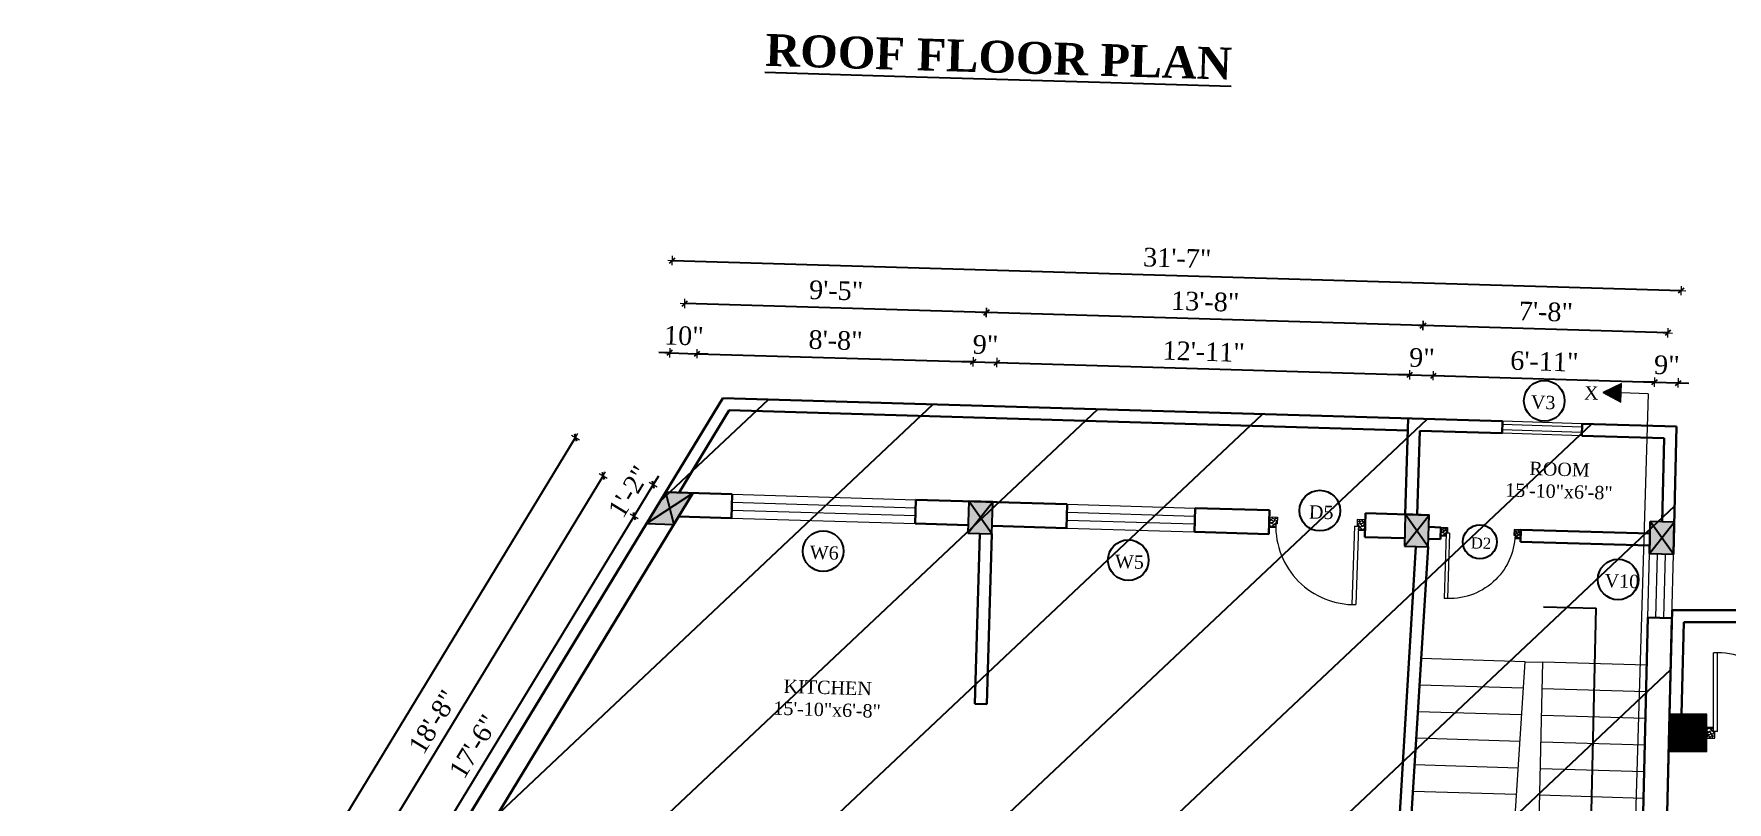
# Model space of a CAD drawing. Header units: inches. Extents: x 4069 to 291496, y -47643 to 12535.
# Drawn here: x 131821 to 132457, y -20518 to -20229 of the extents above; entities that cross this region are included whole.
import ezdxf

# ---------------------------------------------------------------- set-up
doc = ezdxf.new("R2010")
doc.units = ezdxf.units.IN
doc.header["$LTSCALE"] = 5
doc.header["$MEASUREMENT"] = 0
for name, color, linetype, lineweight in [('A-WALL', 7, 'Continuous', 9), ('Dimension', 7, 'Continuous', 18), ('DOOR', 62, 'Continuous', 0), ('Dw', 2, 'Continuous', 18), ('tefriş', 30, 'Continuous', 9)]:
    doc.layers.add(name, color=color, linetype=linetype, lineweight=lineweight)
doc.layers.add('dim line', color=7, linetype='Continuous', lineweight=15, true_color=0xfab2b2)
doc.layers.add('TEXT', color=6, linetype='Continuous')
doc.layers.add('WALL', color=7, linetype='Continuous')
doc.styles.add('ordinary', font='times.ttf')
doc.dimstyles.new('Copy of 96', dxfattribs={"dimtxt": 7, "dimasz": 4, "dimexe": 0.5, "dimexo": 0.5, "dimgap": 3, "dimtad": 1, "dimdec": 1, "dimzin": 11, "dimdsep": 46, "dimlunit": 4, "dimtxsty": 'ordinary', "dimblk": 'OBLIQUE', "dimcen": 0.09, "dimse1": 1, "dimse2": 1, "dimclrt": 6, "dimazin": 0, "dimtfac": 1, "dimtdec": 1, "dimtix": 1, "dimtmove": 2, "dimatfit": 3, "dimldrblk": 'leader', "dimfxl": 0.5, "dimfxlon": 1, "dimtolj": 1, "dimtzin": 0, "dimarcsym": 0})

# ---------------------------------------------------------------- blocks, each defined once
blk = doc.blocks.new('C1a')
at = {"color": 1, "ltscale": 5}
for p, q in [((18657.75, 4625.76), (18648.75, 4625.76)), ((18648.75, 4625.76), (18648.82, 4613.76)), ((18657.82, 4613.76), (18657.75, 4625.76)), ((18648.82, 4613.76), (18657.82, 4613.76))]:
    blk.add_line(p, q, dxfattribs=at)
blk = doc.blocks.new('c2a')
at = {"color": 1, "ltscale": 5}
for p, q in [((18091.63, 4625.76), (18084.82, 4613.76)), ((18101.98, 4625.76), (18091.63, 4625.76)), ((18095.17, 4613.76), (18101.98, 4625.76)), ((18084.82, 4613.76), (18095.17, 4613.76))]:
    blk.add_line(p, q, dxfattribs=at)
blk = doc.blocks.new('A$C27B36B59')
at = {"layer": 'DOOR'}
for p, q in [((0, 4), (0, 0)), ((2.5, 4), (0, 4)), ((0, 0), (3, 0)), ((2.5, 2.5), (2.5, 4)), ((3, 2.5), (2.5, 2.5)), ((3, 0), (3, 2.5))]:
    blk.add_line(p, q, dxfattribs=at)
for centre, radius, start, end in [((-1.4, -0.54), 4.75, 22.14107, 72.83803), ((1.34, 2.09), 1.64, 45.13802, 144.89476), ((2.21, 0.3), 2.49, 83.31492, 152.65798), ((0.13, 0.37), 2.05, 349.48753, 93.68048), ((1.96, -0.47), 2.01, 58.74475, 166.49498), ((-0.06, 0.32), 1.13, 343.54197, 86.94698), ((2.08, -0.4), 1.17, 38.28162, 160.15192)]:
    blk.add_arc(centre, radius, start, end, dxfattribs=at)
blk = doc.blocks.new('D2')
at = {"layer": 'DOOR'}
for p, q in [((74473.95, 24047.59), (74473.95, 24018.09)), ((74473.95, 24047.59), (74475.45, 24047.59)), ((74475.45, 24047.59), (74475.45, 24018.13))]:
    blk.add_line(p, q, dxfattribs=at)
blk.add_arc((74473.95, 24047.59), 29.5, 180, 272.9146, dxfattribs=at)
at = {"layer": 'DOOR', "xscale": -1, "rotation": 180}
blk.add_blockref('A$C27B36B59', (74441.95, 24050.09), dxfattribs=at)
at = {"layer": 'DOOR', "rotation": 180}
blk.add_blockref('A$C27B36B59', (74477.95, 24050.09), dxfattribs=at)
blk = doc.blocks.new('x-x')
at = {"ltscale": 5}
for points in [[(11364.03, -701.52), (11364.03, -694.51), (11357.15, -698.09)], [(11364.03, -1135.52), (11364.03, -1128.51), (11357.15, -1132.09)]]:
    blk.add_hatch(color=256, dxfattribs=at).paths.add_polyline_path(points)
for p, q in [((11364.03, -694.51), (11357.15, -698.09)), ((11357.15, -698.09), (11364.03, -701.52)), ((11364.03, -701.52), (11364.03, -694.51)), ((11374.13, -698.09), (11364.03, -698.09)), ((11374.13, -698.09), (11374.13, -1132.09)), ((11364.03, -1128.51), (11357.15, -1132.09)), ((11364.03, -1135.52), (11364.03, -1128.51)), ((11357.15, -1132.09), (11364.03, -1135.52)), ((11374.13, -1132.09), (11364.03, -1132.09))]:
    blk.add_line(p, q, dxfattribs=at)
at = {"layer": 'A-WALL', "color": 1, "ltscale": 5}
blk.add_line((11374.13, -1120.09), (11374.13, -1132.09), dxfattribs=at)
at = {"layer": 'TEXT', "style": 'ordinary'}
for p in [(11350.08, -700.97), (11350.08, -1134.1)]:
    blk.add_text('X', height=5, dxfattribs=at).set_placement(p)
blk = doc.blocks.new('oblique')
at = {"color": 0, "lineweight": -2}
blk.add_line((0.25, 0.25), (-0.25, -0.25), dxfattribs=at)
at = {"layer": 'dim line', "lineweight": 9}
for p, q in [((-0.4375, 0), (0.4375, 0)), ((0, 0.4375), (0, -0.4375))]:
    blk.add_line(p, q, dxfattribs=at)
blk = doc.blocks.new('*D3479')
at = {"layer": 'A-WALL', "color": 0, "lineweight": -2, "ltscale": 50, "transparency": 16777216}
blk.add_line((131937.38, -20590.09), (132046.7, -20410.27), dxfattribs=at)
at = {"layer": 'Defpoints', "color": 0, "ltscale": 50, "transparency": 16777216}
for p in [(132046.7, -20410.27), (132051.27, -20413.05), (131941.94, -20592.86)]:
    blk.add_point(p, dxfattribs=at)
at = {"layer": 'A-WALL', "color": 0, "lineweight": -2, "ltscale": 50, "transparency": 16777216, "xscale": 4, "yscale": 4, "zscale": 4}
for p, rotation in [((132046.7, -20410.27), 58.70147092310951), ((131937.38, -20590.09), 238.7014709231095)]:
    blk.add_blockref('oblique', p, dxfattribs=dict(at, rotation=rotation))
at = {"layer": 'A-WALL', "color": 6, "ltscale": 50, "transparency": 16777216, "insert": (131986.43, -20496.77), "char_height": 7, "attachment_point": 5, "rotation": 58.70147, "style": 'ordinary'}
blk.add_mtext('\\A1;17\'-6"', dxfattribs=at)
blk = doc.blocks.new('_OBLIQUE')
at = {"color": 0, "linetype": 'ByBlock'}
blk.add_line((-0.5, -0.5), (0.5, 0.5), dxfattribs=at)
blk = doc.blocks.new('leader')
at = {"layer": 'Dimension'}
for p, q in [((0, -4.33), (0, 4.33)), ((-4.42, 0), (4.42, 0))]:
    blk.add_line(p, q, dxfattribs=at)
blk = doc.blocks.new('*D3480')
at = {"layer": 'A-WALL', "color": 0, "lineweight": -2, "ltscale": 50, "transparency": 16777216}
for p, q in [((132046.7, -20410.27), (132053.87, -20398.48)), ((132053.87, -20398.48), (132055.95, -20395.06)), ((132046.7, -20410.27), (132044.63, -20413.69))]:
    blk.add_line(p, q, dxfattribs=at)
at = {"layer": 'Defpoints', "color": 0, "ltscale": 50, "transparency": 16777216}
for p in [(132053.87, -20398.48), (132058.44, -20401.25), (132051.27, -20413.05)]:
    blk.add_point(p, dxfattribs=at)
at = {"layer": 'A-WALL', "color": 0, "lineweight": -2, "ltscale": 50, "transparency": 16777216, "xscale": 4, "yscale": 4, "zscale": 4}
for p, rotation in [((132053.87, -20398.48), 238.7014709231095), ((132046.7, -20410.27), 58.70147092310954)]:
    blk.add_blockref('oblique', p, dxfattribs=dict(at, rotation=rotation))
at = {"layer": 'A-WALL', "color": 6, "ltscale": 50, "transparency": 16777216, "insert": (132044.73, -20401), "char_height": 7, "attachment_point": 5, "rotation": 58.70147, "style": 'ordinary'}
blk.add_mtext('\\A1;1\'-2"', dxfattribs=at)
blk = doc.blocks.new('*D3481')
at = {"layer": 'A-WALL', "color": 0, "lineweight": -2, "ltscale": 50, "transparency": 16777216}
blk.add_line((132035.07, -20395.12), (131918.58, -20586.73), dxfattribs=at)
at = {"layer": 'Defpoints', "color": 0, "ltscale": 50, "transparency": 16777216}
for p in [(132054.85, -20407.15), (131918.58, -20586.73), (131938.36, -20598.76)]:
    blk.add_point(p, dxfattribs=at)
at = {"layer": 'A-WALL', "color": 0, "lineweight": -2, "ltscale": 50, "transparency": 16777216, "xscale": 4, "yscale": 4, "zscale": 4}
for p, rotation in [((132035.07, -20395.12), 58.70147092277564), ((131918.58, -20586.73), 238.7014709227756)]:
    blk.add_blockref('oblique', p, dxfattribs=dict(at, rotation=rotation))
at = {"layer": 'A-WALL', "color": 6, "ltscale": 50, "transparency": 16777216, "insert": (131971.22, -20487.52), "char_height": 7, "attachment_point": 5, "rotation": 58.70147, "style": 'ordinary'}
blk.add_mtext('\\A1;18\'-8"', dxfattribs=at)
blk = doc.blocks.new('*D3483')
at = {"layer": 'A-WALL', "color": 0, "lineweight": -2, "ltscale": 50, "transparency": 16777216}
blk.add_line((131822.74, -20712.84), (132024.66, -20380.72), dxfattribs=at)
at = {"layer": 'Defpoints', "color": 0, "ltscale": 50, "transparency": 16777216}
for p in [(132024.66, -20380.72), (132058.44, -20401.25), (131856.52, -20733.38)]:
    blk.add_point(p, dxfattribs=at)
at = {"layer": 'A-WALL', "color": 0, "lineweight": -2, "ltscale": 50, "transparency": 16777216, "xscale": 4, "yscale": 4, "zscale": 4}
for p, rotation in [((132024.66, -20380.72), 58.70147092277679), ((131822.74, -20712.84), 238.7014709227768)]:
    blk.add_blockref('oblique', p, dxfattribs=dict(at, rotation=rotation))
at = {"layer": 'A-WALL', "color": 6, "ltscale": 50, "transparency": 16777216, "insert": (131918.1, -20543.37), "char_height": 7, "attachment_point": 5, "rotation": 58.70147, "style": 'ordinary'}
blk.add_mtext('\\A1;32\'-5"', dxfattribs=at)
blk = doc.blocks.new('*D3484')
at = {"layer": 'A-WALL', "color": 0, "lineweight": -2, "ltscale": 50, "transparency": 16777216}
for p, q in [((132060, -20348.9), (132056, -20348.79)), ((132060, -20348.9), (132070.35, -20349.21)), ((132070.35, -20349.21), (132074.34, -20349.33))]:
    blk.add_line(p, q, dxfattribs=at)
at = {"layer": 'Defpoints', "color": 0, "ltscale": 50, "transparency": 16777216}
for p in [(132070.35, -20349.21), (132058.44, -20401.25), (132068.78, -20401.56)]:
    blk.add_point(p, dxfattribs=at)
at = {"layer": 'A-WALL', "color": 0, "lineweight": -2, "ltscale": 50, "transparency": 16777216, "xscale": 4, "yscale": 4, "zscale": 4}
for p, rotation in [((132060, -20348.9), 358.2899854285528), ((132070.35, -20349.21), 178.2899854285528)]:
    blk.add_blockref('oblique', p, dxfattribs=dict(at, rotation=rotation))
at = {"layer": 'A-WALL', "color": 6, "ltscale": 50, "transparency": 16777216, "insert": (132065.37, -20342.5), "char_height": 7, "attachment_point": 5, "rotation": 358.28999, "style": 'ordinary'}
blk.add_mtext('\\A1;10"', dxfattribs=at)
blk = doc.blocks.new('*D3485')
at = {"layer": 'A-WALL', "color": 0, "lineweight": -2, "ltscale": 50, "transparency": 16777216}
blk.add_line((132070.35, -20349.21), (132173.95, -20352.31), dxfattribs=at)
at = {"layer": 'Defpoints', "color": 0, "ltscale": 50, "transparency": 16777216}
for p in [(132173.95, -20352.31), (132068.78, -20401.56), (132172.39, -20404.66)]:
    blk.add_point(p, dxfattribs=at)
at = {"layer": 'A-WALL', "color": 0, "lineweight": -2, "ltscale": 50, "transparency": 16777216, "xscale": 4, "yscale": 4, "zscale": 4}
for p, rotation in [((132070.35, -20349.21), 178.2899854285072), ((132173.95, -20352.31), 358.2899854285071)]:
    blk.add_blockref('oblique', p, dxfattribs=dict(at, rotation=rotation))
at = {"layer": 'A-WALL', "color": 6, "ltscale": 50, "transparency": 16777216, "insert": (132122.34, -20344.2), "char_height": 7, "attachment_point": 5, "rotation": 358.28999, "style": 'ordinary'}
blk.add_mtext('\\A1;8\'-8"', dxfattribs=at)
blk = doc.blocks.new('*D3486')
at = {"layer": 'A-WALL', "color": 0, "lineweight": -2, "ltscale": 50, "transparency": 16777216}
for p, q in [((132173.95, -20352.31), (132169.95, -20352.19)), ((132173.95, -20352.31), (132182.95, -20352.58)), ((132182.95, -20352.58), (132186.94, -20352.69))]:
    blk.add_line(p, q, dxfattribs=at)
at = {"layer": 'Defpoints', "color": 0, "ltscale": 50, "transparency": 16777216}
for p in [(132182.95, -20352.58), (132172.39, -20404.66), (132181.38, -20404.92)]:
    blk.add_point(p, dxfattribs=at)
at = {"layer": 'A-WALL', "color": 0, "lineweight": -2, "ltscale": 50, "transparency": 16777216, "xscale": 4, "yscale": 4, "zscale": 4}
for p, rotation in [((132173.95, -20352.31), 358.2899854285071), ((132182.95, -20352.58), 178.2899854285072)]:
    blk.add_blockref('oblique', p, dxfattribs=dict(at, rotation=rotation))
at = {"layer": 'A-WALL', "color": 6, "ltscale": 50, "transparency": 16777216, "insert": (132178.64, -20345.87), "char_height": 7, "attachment_point": 5, "rotation": 358.28999, "style": 'ordinary'}
blk.add_mtext('\\A1;9"', dxfattribs=at)
blk = doc.blocks.new('*D3487')
at = {"layer": 'A-WALL', "color": 0, "lineweight": -2, "ltscale": 50, "transparency": 16777216}
blk.add_line((132182.95, -20352.58), (132337.88, -20357.2), dxfattribs=at)
at = {"layer": 'Defpoints', "color": 0, "ltscale": 50, "transparency": 16777216}
for p in [(132337.88, -20357.2), (132181.38, -20404.92), (132336.31, -20409.55)]:
    blk.add_point(p, dxfattribs=at)
at = {"layer": 'A-WALL', "color": 0, "lineweight": -2, "ltscale": 50, "transparency": 16777216, "xscale": 4, "yscale": 4, "zscale": 4}
for p, rotation in [((132182.95, -20352.58), 178.2899854285072), ((132337.88, -20357.2), 358.2899854285071)]:
    blk.add_blockref('oblique', p, dxfattribs=dict(at, rotation=rotation))
at = {"layer": 'A-WALL', "color": 6, "ltscale": 50, "transparency": 16777216, "insert": (132260.6, -20348.39), "char_height": 7, "attachment_point": 5, "rotation": 358.28999, "style": 'ordinary'}
blk.add_mtext('\\A1;12\'-11"', dxfattribs=at)
blk = doc.blocks.new('*D3488')
at = {"layer": 'A-WALL', "color": 0, "lineweight": -2, "ltscale": 50, "transparency": 16777216}
for p, q in [((132337.88, -20357.2), (132333.88, -20357.08)), ((132337.88, -20357.2), (132346.87, -20357.47)), ((132346.87, -20357.47), (132350.87, -20357.59))]:
    blk.add_line(p, q, dxfattribs=at)
at = {"layer": 'Defpoints', "color": 0, "ltscale": 50, "transparency": 16777216}
for p in [(132346.87, -20357.47), (132336.31, -20409.55), (132345.31, -20409.82)]:
    blk.add_point(p, dxfattribs=at)
at = {"layer": 'A-WALL', "color": 0, "lineweight": -2, "ltscale": 50, "transparency": 16777216, "xscale": 4, "yscale": 4, "zscale": 4}
for p, rotation in [((132337.88, -20357.2), 358.2899854285071), ((132346.87, -20357.47), 178.2899854285072)]:
    blk.add_blockref('oblique', p, dxfattribs=dict(at, rotation=rotation))
at = {"layer": 'A-WALL', "color": 6, "ltscale": 50, "transparency": 16777216, "insert": (132342.57, -20350.77), "char_height": 7, "attachment_point": 5, "rotation": 358.28999, "style": 'ordinary'}
blk.add_mtext('\\A1;9"', dxfattribs=at)
blk = doc.blocks.new('*D3489')
at = {"layer": 'A-WALL', "color": 0, "lineweight": -2, "ltscale": 50, "transparency": 16777216}
blk.add_line((132346.87, -20357.47), (132429.84, -20359.95), dxfattribs=at)
at = {"layer": 'Defpoints', "color": 0, "ltscale": 50, "transparency": 16777216}
for p in [(132429.84, -20359.95), (132345.31, -20409.82), (132428.27, -20412.29)]:
    blk.add_point(p, dxfattribs=at)
at = {"layer": 'A-WALL', "color": 0, "lineweight": -2, "ltscale": 50, "transparency": 16777216, "xscale": 4, "yscale": 4, "zscale": 4}
for p, rotation in [((132346.87, -20357.47), 178.2899854285072), ((132429.84, -20359.95), 358.2899854285071)]:
    blk.add_blockref('oblique', p, dxfattribs=dict(at, rotation=rotation))
at = {"layer": 'A-WALL', "color": 6, "ltscale": 50, "transparency": 16777216, "insert": (132388.55, -20352.15), "char_height": 7, "attachment_point": 5, "rotation": 358.28999, "style": 'ordinary'}
blk.add_mtext('\\A1;6\'-11"', dxfattribs=at)
blk = doc.blocks.new('*D3490')
at = {"layer": 'A-WALL', "color": 0, "lineweight": -2, "ltscale": 50, "transparency": 16777216}
for p, q in [((132429.84, -20359.95), (132425.84, -20359.83)), ((132429.84, -20359.95), (132438.83, -20360.21)), ((132438.83, -20360.21), (132442.83, -20360.33))]:
    blk.add_line(p, q, dxfattribs=at)
at = {"layer": 'Defpoints', "color": 0, "ltscale": 50, "transparency": 16777216}
for p in [(132438.83, -20360.21), (132428.27, -20412.29), (132437.27, -20412.56)]:
    blk.add_point(p, dxfattribs=at)
at = {"layer": 'A-WALL', "color": 0, "lineweight": -2, "ltscale": 50, "transparency": 16777216, "xscale": 4, "yscale": 4, "zscale": 4}
for p, rotation in [((132429.84, -20359.95), 358.2899854285071), ((132438.83, -20360.21), 178.2899854285072)]:
    blk.add_blockref('oblique', p, dxfattribs=dict(at, rotation=rotation))
at = {"layer": 'A-WALL', "color": 6, "ltscale": 50, "transparency": 16777216, "insert": (132434.53, -20353.51), "char_height": 7, "attachment_point": 5, "rotation": 358.28999, "style": 'ordinary'}
blk.add_mtext('\\A1;9"', dxfattribs=at)
blk = doc.blocks.new('*D3491')
at = {"layer": 'A-WALL', "color": 0, "lineweight": -2, "ltscale": 50, "transparency": 16777216}
blk.add_line((132434.89, -20341.41), (132342.93, -20338.67), dxfattribs=at)
at = {"layer": 'Defpoints', "color": 0, "ltscale": 50, "transparency": 16777216}
for p in [(132342.93, -20338.67), (132340.81, -20409.68), (132432.77, -20412.43)]:
    blk.add_point(p, dxfattribs=at)
at = {"layer": 'A-WALL', "color": 0, "lineweight": -2, "ltscale": 50, "transparency": 16777216, "xscale": 4, "yscale": 4, "zscale": 4}
for p, rotation in [((132342.93, -20338.67), 178.2899854285041), ((132434.89, -20341.41), 358.289985428504)]:
    blk.add_blockref('oblique', p, dxfattribs=dict(at, rotation=rotation))
at = {"layer": 'A-WALL', "color": 6, "ltscale": 50, "transparency": 16777216, "insert": (132389.11, -20333.47), "char_height": 7, "attachment_point": 5, "rotation": 358.28999, "style": 'ordinary'}
blk.add_mtext('\\A1;7\'-8"', dxfattribs=at)
blk = doc.blocks.new('*D3492')
at = {"layer": 'A-WALL', "color": 0, "lineweight": -2, "ltscale": 50, "transparency": 16777216}
blk.add_line((132342.93, -20338.67), (132179, -20333.77), dxfattribs=at)
at = {"layer": 'Defpoints', "color": 0, "ltscale": 50, "transparency": 16777216}
for p in [(132179, -20333.77), (132176.88, -20404.79), (132340.81, -20409.68)]:
    blk.add_point(p, dxfattribs=at)
at = {"layer": 'A-WALL', "color": 0, "lineweight": -2, "ltscale": 50, "transparency": 16777216, "xscale": 4, "yscale": 4, "zscale": 4}
for p, rotation in [((132179, -20333.77), 178.2899854285072), ((132342.93, -20338.67), 358.2899854285071)]:
    blk.add_blockref('oblique', p, dxfattribs=dict(at, rotation=rotation))
at = {"layer": 'A-WALL', "color": 6, "ltscale": 50, "transparency": 16777216, "insert": (132261.16, -20329.66), "char_height": 7, "attachment_point": 5, "rotation": 358.28999, "style": 'ordinary'}
blk.add_mtext('\\A1;13\'-8"', dxfattribs=at)
blk = doc.blocks.new('*D3493')
at = {"layer": 'A-WALL', "color": 0, "lineweight": -2, "ltscale": 50, "transparency": 16777216}
blk.add_line((132179, -20333.77), (132065.73, -20330.39), dxfattribs=at)
at = {"layer": 'Defpoints', "color": 0, "ltscale": 50, "transparency": 16777216}
for p in [(132065.73, -20330.39), (132063.61, -20401.41), (132176.88, -20404.79)]:
    blk.add_point(p, dxfattribs=at)
at = {"layer": 'A-WALL', "color": 0, "lineweight": -2, "ltscale": 50, "transparency": 16777216, "xscale": 4, "yscale": 4, "zscale": 4}
for p, rotation in [((132065.73, -20330.39), 178.2899854285072), ((132179, -20333.77), 358.2899854285071)]:
    blk.add_blockref('oblique', p, dxfattribs=dict(at, rotation=rotation))
at = {"layer": 'A-WALL', "color": 6, "ltscale": 50, "transparency": 16777216, "insert": (132122.56, -20325.51), "char_height": 7, "attachment_point": 5, "rotation": 358.28999, "style": 'ordinary'}
blk.add_mtext('\\A1;9\'-5"', dxfattribs=at)
blk = doc.blocks.new('*D3494')
at = {"layer": 'A-WALL', "color": 0, "lineweight": -2, "ltscale": 50, "transparency": 16777216}
blk.add_line((132061.04, -20314.23), (132439.87, -20325.54), dxfattribs=at)
at = {"layer": 'Defpoints', "color": 0, "ltscale": 50, "transparency": 16777216}
for p in [(132439.87, -20325.54), (132058.44, -20401.25), (132437.27, -20412.56)]:
    blk.add_point(p, dxfattribs=at)
at = {"layer": 'A-WALL', "color": 0, "lineweight": -2, "ltscale": 50, "transparency": 16777216, "xscale": 4, "yscale": 4, "zscale": 4}
for p, rotation in [((132061.04, -20314.23), 178.2899854285072), ((132439.87, -20325.54), 358.2899854285071)]:
    blk.add_blockref('oblique', p, dxfattribs=dict(at, rotation=rotation))
at = {"layer": 'A-WALL', "color": 6, "ltscale": 50, "transparency": 16777216, "insert": (132250.65, -20313.31), "char_height": 7, "attachment_point": 5, "rotation": 358.28999, "style": 'ordinary'}
blk.add_mtext('\\A1;31\'-7"', dxfattribs=at)

msp = doc.modelspace()

# ---------------------------------------------------------------- hatches: boundary and pattern name
at = {"layer": 'A-WALL', "ltscale": 5}
h = msp.add_hatch(dxfattribs=at)
h.set_pattern_fill('ANSI31', color=256)
h.set_pattern_definition([(45, (108013.48338, -22137.32195), (-0.08838834765, 0.08838834765), [])])
h.paths.add_polyline_path([(132435.5614, -20498.6008), (132449.5614, -20498.6008), (132449.5614, -20484.6008), (132435.5614, -20484.6008)])
at = {"layer": 'WALL', "linetype": 'ByBlock', "ltscale": 5, "true_color": 0xf8991e}
h = msp.add_hatch(dxfattribs=at)
h.set_pattern_fill('ANSI31', color=30, scale=350, angle=-1.71001457)
h.set_pattern_definition([(43.29, (124572.424, -17236.95), (-29.99899, 31.8453), [])])
h.paths.add_polyline_path([(131835.00906, -20768.75004), (132079.94389, -20365.87972), (132438.23225, -20376.57615), (132428.4074, -20786.46551)])
h = msp.add_hatch(color=30, dxfattribs=at)
h.dxf.hatch_style = 1
h.paths.add_polyline_path([(132060.02553, -20407.30378), (132061.61364, -20413.35387), (132068.78247, -20401.56254)])
h.paths.add_polyline_path([(132060.02553, -20407.30378), (132068.78247, -20401.56254), (132058.43742, -20401.2537)])
h.paths.add_polyline_path([(132058.43742, -20401.2537), (132051.2686, -20413.04502), (132060.02553, -20407.30378)])
h.paths.add_polyline_path([(132060.02553, -20407.30378), (132051.2686, -20413.04502), (132061.61364, -20413.35387)])
h = msp.add_hatch(color=30, dxfattribs=at)
h.dxf.hatch_style = 1
h.paths.add_polyline_path([(132176.70552, -20410.78718), (132172.02847, -20416.65022), (132181.02447, -20416.91879)])
h.paths.add_polyline_path([(132181.02447, -20416.91879), (132181.38256, -20404.92413), (132176.70552, -20410.78718)])
h.paths.add_polyline_path([(132176.70552, -20410.78718), (132181.38256, -20404.92413), (132172.38657, -20404.65556)])
h.paths.add_polyline_path([(132172.38657, -20404.65556), (132172.02847, -20416.65022), (132176.70552, -20410.78718)])
h = msp.add_hatch(color=30, dxfattribs=at)
h.dxf.hatch_style = 1
h.paths.add_polyline_path([(132340.63248, -20415.68109), (132335.95544, -20421.54414), (132344.95143, -20421.81271)])
h.paths.add_polyline_path([(132344.95143, -20421.81271), (132345.30952, -20409.81805), (132340.63248, -20415.68109)])
h.paths.add_polyline_path([(132340.63248, -20415.68109), (132345.30952, -20409.81805), (132336.31353, -20409.54948)])
h.paths.add_polyline_path([(132336.31353, -20409.54948), (132335.95544, -20421.54414), (132340.63248, -20415.68109)])
h = msp.add_hatch(color=30, dxfattribs=at)
h.dxf.hatch_style = 1
h.paths.add_polyline_path([(132436.98432, -20424.56028), (132432.6284, -20418.42756), (132427.98816, -20424.2917)])
h.paths.add_polyline_path([(132436.98432, -20424.56028), (132437.26864, -20412.56342), (132432.6284, -20418.42756)])
h.paths.add_polyline_path([(132437.26864, -20412.56342), (132428.27247, -20412.29485), (132432.6284, -20418.42756)])
h.paths.add_polyline_path([(132432.6284, -20418.42756), (132428.27247, -20412.29485), (132427.98816, -20424.2917)])

# ---------------------------------------------------------------- linework, layer by layer
at = {"color": 1, "ltscale": 5}
for p, q in [((132051.2686, -20413.04502), (132068.78247, -20401.56254)), ((132058.43742, -20401.2537), (132061.61364, -20413.35387)), ((132172.02847, -20416.65022), (132181.38256, -20404.92413)), ((132181.02447, -20416.91879), (132172.38657, -20404.65556)), ((132335.95544, -20421.54414), (132345.30952, -20409.81805)), ((132344.95143, -20421.81271), (132336.31353, -20409.54948)), ((132427.98816, -20424.2917), (132437.26864, -20412.56342)), ((132436.98432, -20424.56028), (132428.27247, -20412.29485)), ((132341.99217, -20473.74745), (132341.65775, -20473.72623))]:
    msp.add_line(p, q, dxfattribs=at)
at = {"layer": 'A-WALL', "lineweight": 30}
for p, q in [((131835.00906, -20768.75004), (132079.94389, -20365.87972)), ((132372.77517, -20374.62198), (132079.94389, -20365.87972)), ((132063.60994, -20401.40812), (132082.42811, -20370.45589)), ((132337.25352, -20378.06351), (132082.42811, -20370.45589)), ((132336.31353, -20409.54948), (132337.3878, -20373.56551)), ((132372.64088, -20379.11997), (132372.77517, -20374.62198)), ((132340.81153, -20409.68377), (132341.75152, -20378.19779)), ((132372.64088, -20379.11997), (132341.75152, -20378.19779)), ((132402.62752, -20380.0152), (132402.76181, -20375.5172)), ((132433.51689, -20380.93738), (132402.62752, -20380.0152)), ((132438.12159, -20376.57284), (132402.76181, -20375.5172)), ((132432.77055, -20412.42913), (132433.51689, -20380.93738)), ((132436.98432, -20424.56028), (132438.12159, -20376.57284)), ((131986.63969, -20536.67149), (132068.78247, -20401.56254)), ((132083.54586, -20402.00329), (132058.43742, -20401.2537)), ((132083.27729, -20410.99928), (132083.54586, -20402.00329)), ((132152.24656, -20413.05831), (132152.51513, -20404.06232)), ((132209.37009, -20405.75968), (132152.51513, -20404.06232)), ((132209.10152, -20414.75567), (132209.37009, -20405.75968)), ((132083.27729, -20410.99928), (132063.40585, -20410.40604)), ((132172.118, -20413.65156), (132152.24656, -20413.05831)), ((132257.08014, -20416.18804), (132257.34871, -20407.19205)), ((132285.33624, -20408.02759), (132257.34871, -20407.19205)), ((132285.06767, -20417.02358), (132285.33624, -20408.02759)), ((132321.05164, -20418.09786), (132321.32021, -20409.10187)), ((132345.30952, -20409.81805), (132321.32021, -20409.10187)), ((132427.98816, -20424.2917), (132428.27247, -20412.29485)), ((132176.52647, -20416.7845), (132174.61665, -20480.756)), ((132181.02447, -20416.91879), (132179.11465, -20480.89029)), ((132209.10152, -20414.75567), (132181.11399, -20413.92012)), ((132285.06767, -20417.02358), (132257.08014, -20416.18804)), ((132336.04496, -20418.54547), (132321.05164, -20418.09786)), ((132349.53895, -20418.94833), (132345.04095, -20418.81404)), ((132349.67323, -20414.45033), (132345.17524, -20414.31605)), ((132349.67323, -20414.45033), (132349.53895, -20418.94833)), ((132379.65867, -20415.34552), (132379.52439, -20419.84352)), ((132428.05924, -20421.29249), (132379.52439, -20419.84352)), ((132428.16585, -20416.79367), (132379.65867, -20415.34552)), ((132340.27092, -20421.67297), (132333.16021, -20539.51326)), ((132344.95143, -20421.81271), (132337.47569, -20539.6421)), ((132424.90805, -20554.25767), (132427.41952, -20448.28542)), ((132427.41952, -20448.28542), (132436.41568, -20448.55399)), ((132430.98073, -20677.88313), (132436.41568, -20448.55399)), ((132435.5614, -20484.6008), (132436.48567, -20445.6008)), ((132436.48567, -20445.6008), (132499.44766, -20445.6008)), ((132440.06266, -20484.6008), (132440.88029, -20450.1008)), ((132440.88029, -20450.1008), (132503.94766, -20450.1008)), ((132179.11465, -20480.89029), (132174.61665, -20480.756)), ((132435.5614, -20484.6008), (132433.64385, -20565.51237))]:
    msp.add_line(p, q, dxfattribs=at)
at = {"layer": 'A-WALL', "ltscale": 5}
msp.add_lwpolyline([(132435.5614, -20498.6008), (132449.5614, -20498.6008), (132449.5614, -20484.6008), (132435.5614, -20484.6008)], close=True, dxfattribs=at)
at = {"layer": 'Dw', "color": 3}
for p, q in [((132402.76181, -20375.5172), (132372.77517, -20374.62198)), ((132402.62752, -20380.0152), (132372.64088, -20379.11997)), ((132402.66482, -20378.76576), (132372.67818, -20377.87053)), ((132402.72451, -20376.76665), (132372.73787, -20375.87142)), ((132083.45633, -20405.00196), (132152.42561, -20407.06098)), ((132083.54586, -20402.00329), (132152.51513, -20404.06232)), ((132209.37009, -20405.75968), (132257.34871, -20407.19205)), ((132083.27729, -20410.99928), (132152.24656, -20413.05831)), ((132083.36681, -20408.00062), (132152.33608, -20410.05965)), ((132209.19104, -20411.75701), (132257.16967, -20413.18937)), ((132209.28057, -20408.75834), (132257.25919, -20410.19071)), ((132209.10152, -20414.75567), (132257.08014, -20416.18804)), ((132427.41952, -20448.28542), (132427.98816, -20424.2917)), ((132430.41802, -20448.38417), (132430.98666, -20424.39045)), ((132433.41718, -20448.45525), (132433.98582, -20424.46153)), ((132436.41634, -20448.52633), (132436.98497, -20424.53261))]:
    msp.add_line(p, q, dxfattribs=at)
at = {"layer": 'tefriş', "ltscale": 5}
for p, q in [((132381.27321, -20464.9157), (132342.29058, -20463.7519)), ((132377.47198, -20524.82895), (132381.27321, -20464.9157)), ((132381.27321, -20464.9157), (132388.01041, -20465.11684)), ((132386.58881, -20525.10188), (132388.01041, -20465.11684)), ((132426.99305, -20466.28063), (132388.01041, -20465.11684)), ((132380.64038, -20474.89003), (132341.65775, -20473.72623)), ((132426.75605, -20476.28066), (132387.77342, -20475.11687)), ((132380.00756, -20484.86436), (132341.02493, -20483.70056)), ((132426.51913, -20486.27767), (132387.5365, -20485.11387)), ((132379.37473, -20494.83869), (132340.3921, -20493.67489)), ((132426.28225, -20496.27278), (132387.29962, -20495.10898)), ((132378.73906, -20504.85787), (132339.75643, -20503.69407)), ((132426.04528, -20506.27167), (132387.06265, -20505.10788)), ((132378.10908, -20514.78735), (132339.12645, -20513.62355)), ((132425.80836, -20516.26868), (132386.82573, -20515.10488))]:
    msp.add_line(p, q, dxfattribs=at)
at = {"layer": 'TEXT'}
for centre, radius in [((132388.51681, -20366.9279), 7.64038), ((132304.2249, -20408.1717), 7.64038), ((132117.67289, -20423.37997), 7.64038), ((132232.27218, -20426.80125), 7.64038), ((132364.32173, -20419.90091), 6.36673), ((132416.22275, -20434.01874), 7.64038)]:
    msp.add_circle(centre, radius, dxfattribs=at)
at = {"layer": 'WALL', "color": 2, "linetype": 'ByBlock', "ltscale": 5}
for p in [(132388.19421, -20444.27815), (132405.90687, -20538.03114)]:
    msp.add_line(p, (132407.99537, -20444.8693), dxfattribs=at)
for points in [[(132051.2686, -20413.04502), (132061.61364, -20413.35387), (132068.78247, -20401.56254), (132058.43742, -20401.2537)], [(132172.02847, -20416.65022), (132181.02447, -20416.91879), (132181.38256, -20404.92413), (132172.38657, -20404.65556)], [(132335.95544, -20421.54414), (132344.95143, -20421.81271), (132345.30952, -20409.81805), (132336.31353, -20409.54948)], [(132428.27247, -20412.29485), (132427.98816, -20424.2917), (132436.98432, -20424.56028), (132437.26864, -20412.56342)]]:
    msp.add_lwpolyline(points, close=True, dxfattribs=at)

# ---------------------------------------------------------------- block references
at = {"layer": 'A-WALL', "color": 1, "rotation": 358.2899854285037}
msp.add_blockref('x-x', (121079.26532, -19327.05539), dxfattribs=at)
at = {"layer": 'WALL', "color": 2, "linetype": 'ByBlock', "ltscale": 5, "rotation": 358.2899854285037}
for name, p in [('c2a', (113836.8243, -24485.08125)), ('C1a', (113649.79521, -24479.49764))]:
    msp.add_blockref(name, p, dxfattribs=at)
at = {"layer": 'WALL', "color": 2, "linetype": 'ByBlock'}
for p, rotation in [((57158.78486, -42228.48508), 358.2899854285037), ((206927.51262, 3556.48711), 180.0000000001832)]:
    msp.add_blockref('D2', p, dxfattribs=dict(at, rotation=rotation))
at = {"layer": 'WALL', "color": 2, "linetype": 'ByBlock', "xscale": -0.8332999999984169, "yscale": 0.8333000000002357, "zscale": 0.8333, "rotation": 358.2899854285037}
msp.add_blockref('D2', (193786.47034, -42298.46706), dxfattribs=at)

# ---------------------------------------------------------------- texts
at = {"layer": 'TEXT', "style": 'ordinary'}
for s, height, rotation, p in [('V3', 5, 358.29037351, (132383.39462, -20369.84047)), ('D5', 5, 358.28959735, (132300.03728, -20411.11211)), ('D2', 4.1665, 358.28959735, (132360.8322, -20422.35116)), ('W6', 5, 358.29037351, (132112.5507, -20426.29253)), ('W5', 5, 358.29037351, (132227.14999, -20429.71381)), ('V10', 5, 358.29037351, (132411.10056, -20436.93131))]:
    msp.add_text(s, height=height, rotation=rotation, dxfattribs=at).set_placement(p)
at = {"layer": 'TEXT', "insert": (132183.38722, -20243.84952), "char_height": 12, "width": 219.8150831, "attachment_point": 8, "rotation": 358.28959735, "style": 'ordinary'}
msp.add_mtext('{\\fTimes New Roman|b1|i0|c0|p18;\\LROOF FLOOR PLAN}', dxfattribs=at)
at = {"layer": 'TEXT', "char_height": 5, "attachment_point": 8, "rotation": 358.28959735, "style": 'ordinary'}
for s, insert in [('ROOM\\P15\'-10"x6\'-8"', (132393.92558, -20403.51035)), ('KITCHEN\\P15\'-10"x6\'-8"', (132119.06666, -20485.49574))]:
    msp.add_mtext_dynamic_manual_height_columns(s, width=101.5687276, gutter_width=1720.71691, heights=[0], dxfattribs=dict(at, insert=insert))

# ---------------------------------------------------------------- dimensions: what is measured, and where the dimension line sits
at = {"layer": 'A-WALL', "ltscale": 50}
for base, p1, p2, angle, picture, middle in [((132439.86676, -20325.53637), (132058.43742, -20401.2537), (132437.26864, -20412.56342), 358.28998543, '*D3494', (132250.64723, -20313.31378)), ((132065.73011, -20330.39099), (132176.88456, -20404.78985), (132063.60994, -20401.40812), 358.28998543, '*D3493', (132122.56349, -20325.51412)), ((132179.00472, -20333.77272), (132340.81153, -20409.68377), (132176.88456, -20404.78985), 358.28998543, '*D3492', (132261.16398, -20329.66204)), ((132173.94941, -20352.30645), (132068.78247, -20401.56254), (132172.38657, -20404.65556), 178.28998543, '*D3485', (132122.34313, -20344.2023)), ((132182.9454, -20352.57502), (132172.38657, -20404.65556), (132181.38256, -20404.92413), 178.28998543, '*D3486', (132178.64348, -20345.873)), ((132337.87637, -20357.20036), (132181.38256, -20404.92413), (132336.31353, -20409.54948), 178.28998543, '*D3487', (132260.60485, -20348.39059)), ((132346.87237, -20357.46893), (132336.31353, -20409.54948), (132345.30952, -20409.81805), 178.28998543, '*D3488', (132342.57044, -20350.76692)), ((132429.83532, -20359.94573), (132345.30952, -20409.81805), (132428.27247, -20412.29485), 178.28998543, '*D3489', (132388.54961, -20352.14969)), ((132438.83148, -20360.2143), (132428.27247, -20412.29485), (132437.26864, -20412.56342), 178.28998543, '*D3490', (132434.52947, -20353.51229)), ((132053.8729, -20398.47858), (132051.2686, -20413.04502), (132058.43742, -20401.2537), 238.70147092, '*D3480', (132044.73442, -20400.99752)), ((132046.70407, -20410.26991), (131941.94402, -20592.86276), (132051.2686, -20413.04502), 238.70147092, '*D3479', (131986.42734, -20496.76534))]:
    dim = msp.add_linear_dim(base=base, p1=p1, p2=p2, angle=angle, dimstyle='Copy of 96', override={"dimdec": 0, "dimblk": 'oblique', "dimtdec": 0, "dimarcsym": 1}, dxfattribs=at)
    dim.commit()
    dim.dimension.update_dxf_attribs({"geometry": picture, "text_midpoint": middle})
for p1, p2, distance, picture, middle in [((132432.77055, -20412.42913), (132340.81153, -20409.68377), -71.04877, '*D3491', (132389.10728, -20333.47159)), ((132058.43742, -20401.2537), (132068.78247, -20401.56254), 52.37244, '*D3484', (132065.36856, -20342.50136)), ((131856.51553, -20733.37606), (132058.43742, -20401.2537), 39.52759, '*D3483', (131918.09543, -20543.37221)), ((132054.85301, -20407.14936), (131938.35961, -20598.75842), -23.15088, '*D3481', (131971.21871, -20487.51888))]:
    dim = msp.add_aligned_dim(p1=p1, p2=p2, distance=distance, dimstyle='Copy of 96', override={"dimdec": 0, "dimblk": 'oblique', "dimtdec": 0, "dimarcsym": 1}, dxfattribs=at)
    dim.commit()
    dim.dimension.update_dxf_attribs({"geometry": picture, "text_midpoint": middle})

doc.saveas('drawing.dxf')
